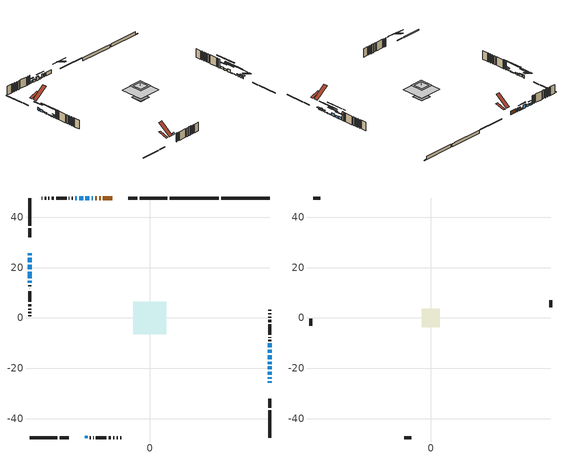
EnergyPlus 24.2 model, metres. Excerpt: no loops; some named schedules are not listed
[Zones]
conditioned space
 floor adiabatic (AdiabaticFloorConstruction): -6.52,-6.52 -6.52,6.52 6.52,6.52 6.52,-6.52 z3.2
 floor foundation (Slab1 construction): -3.06,-3.06 -3.06,3.06 3.06,3.06 3.06,-3.06 z-0.99
 floor foundation (Slab1 construction 1): -3.07,-3.07 -3.07,3.07 3.07,3.07 3.07,-3.07 z-0.99
 wall outside (RimJoist1 construction): 7.03,47.75 -4,47.75 / -47.75,-47.75 -36.72,-47.75 / -47.75,47.75 -47.75,36.72 / 47.75,-47.75 47.75,-36.72 z0.76:1.06
 wall outside (RimJoist3 construction): -4.93,47.75 -8.58,47.75 / -35.79,-47.75 -32.14,-47.75 / -47.75,35.79 -47.75,32.14 / 47.75,-35.79 47.75,-32.14 z0.76:1.06
 wall outside (AdiabaticWallConstruction 1): -14.96,47.75 -18.61,47.75 / -19.54,47.75 -20.08,47.75 / -21.01,47.75 -21.76,47.75 z0.76:2.79
 wall outside (AdiabaticWallConstruction): 47.75,-25.76 47.75,-25.15 / 47.75,-13.86 47.75,-12.56 z0.76:1.78; -22.69,47.75 -23.15,47.75 z0.76:1.52; -47.75,25.76 -47.75,24.92 z0.76:2.29; -47.75,23.99 -47.75,22.16 / 47.75,-24.22 47.75,-23.61 / 47.75,-11.63 47.75,-10.13 z0.76:1.98; 47.75,-22.68 47.75,-21.38 z0.76:1.68; -47.75,21.23 -47.75,19.4 z0.76:1.37; -24.08,47.75 -25.6,47.75 z0.76:2.54; 47.75,-20.46 47.75,-19.23 / -47.75,18.47 -47.75,15.73 / 47.75,-18.31 47.75,-17.39 z0.76:1.17; -47.75,14.8 -47.75,14.04 / -26.53,47.75 -28.06,47.75 z0.76:1.88; 47.75,-16.46 47.75,-14.79 z0.76:2.28; -28.98,47.75 -29.67,47.75 z0.76:2.03
 wall outside (Wall1 construction): -30.6,47.75 -31.07,47.75 / -23.89,-47.75 -23.43,-47.75 / -47.75,13.11 -47.75,12.64 / 47.75,-9.21 47.75,-8.74 z0.76:5.64
 wall outside (Wall2 construction): -32,47.75 -32.17,47.75 / -22.5,-47.75 -22.33,-47.75 / -47.75,11.71 -47.75,11.54 / 47.75,-7.81 47.75,-7.64 z0.76:5.64
 wall outside (Wall3 construction): -33.1,47.75 -37.27,47.75 / -21.4,-47.75 -17.23,-47.75 / -47.75,10.62 -47.75,6.44 / 47.75,-6.71 47.75,-2.54 z0.76:5.64
 wall outside (Wall4 construction): -38.2,47.75 -39.02,47.75 / -16.3,-47.75 -15.48,-47.75 / -47.75,5.51 -47.75,4.69 / 47.75,-1.61 47.75,-0.79 z0.76:5.64
 wall outside (Wall5 construction): -39.95,47.75 -40.35,47.75 / -14.55,-47.75 -14.14,-47.75 / -47.75,3.77 -47.75,3.36 / 47.75,0.14 47.75,0.55 z0.76:5.64
 wall outside (Wall6 construction): -41.28,47.75 -41.75,47.75 / -13.21,-47.75 -12.74,-47.75 / -47.75,2.43 -47.75,1.96 / 47.75,1.48 47.75,1.95 z0.76:5.64
 wall outside (Wall7 construction): -42.68,47.75 -43.07,47.75 / -11.81,-47.75 -11.43,-47.75 / -47.75,1.03 -47.75,0.64 / 47.75,2.88 47.75,3.26 z0.76:5.64
 wall foundation (FoundationWall1 construction): 28.4,47.75,-0.99 28.4,47.75,0.76 45.82,47.75,0.76 45.82,47.75,-0.86 47.75,47.75,-0.86 47.75,47.75,-0.99
 wall foundation (FoundationWall2 construction): 7.96,47.75,-0.99 7.96,47.75,0.76 25.52,47.75,0.76 25.52,47.75,0.57 27.47,47.75,0.57 27.47,47.75,-0.99
 window (WindowConstruction): 47.75,-25.76 47.75,-25.15 z0.76:1.78
 window (WindowConstruction 7): -22.69,47.75 -23.15,47.75 z0.76:1.52
 window (WindowConstruction 8): -47.75,25.76 -47.75,24.92 z0.76:2.28
 window (WindowConstruction 9): -47.75,23.99 -47.75,22.16 z0.76:1.98
 window (WindowConstruction 13): 47.75,-24.22 47.75,-23.61 z0.76:1.98
 window (WindowConstruction 10): 47.75,-22.68 47.75,-21.38 z0.76:1.67
 window (WindowConstruction 11): -47.75,21.23 -47.75,19.4 z0.76:1.37
 window (WindowConstruction 12): -24.08,47.75 -25.6,47.75 z0.76:2.54
 window (WindowConstruction 14): 47.75,-20.46 47.75,-19.24 z0.76:1.17
 window (WindowConstruction 15): -47.75,18.47 -47.75,15.73 z0.76:1.17
 window (WindowConstruction 1): -47.75,14.8 -47.75,14.04 z0.76:1.88
 window (WindowConstruction 16): 47.75,-18.31 47.75,-17.39 z0.76:1.17
 window (WindowConstruction 2): -26.53,47.75 -28.06,47.75 z0.76:1.88
 window (WindowConstruction 3): 47.75,-16.46 47.75,-14.79 z0.76:2.28
 window (WindowConstruction 4): 47.75,-13.86 47.75,-12.56 z0.76:1.78
 window (WindowConstruction 5): 47.75,-11.63 47.75,-10.13 z0.76:1.98
 window (WindowConstruction 6): -28.99,47.75 -29.67,47.75 z0.76:2.03
 door (Door): -14.96,47.75 -18.61,47.75 z0.76:2.79
 door (Door 1): -19.54,47.75 -20.08,47.75 z0.76:2.79
 door (Door 2): -21.01,47.75 -21.76,47.75 z0.76:2.79
 ceiling adiabatic (AdiabaticFloorConstruction): 6.52,-6.52 6.52,6.52 -6.52,6.52 -6.52,-6.52 z3.2
 roof outside (AdiabaticRoofConstruction): -24.82,-47.75,5.64 -24.82,-47,6.2 -25.76,-47,6.2 -25.76,-47.75,5.64
 skylight (SkylightConstruction): -24.82,-47.75,5.64 -24.82,-47,6.2 -25.76,-47,6.2 -25.76,-47.75,5.64
attic - vented
 floor to conditioned space (Floor1 construction Reversed): -2.62,-2.62 -2.62,2.62 2.62,2.62 2.62,-2.62 z5.64
 floor to conditioned space (Floor2 construction Reversed): -3.65,-3.65 -3.65,3.65 3.65,3.65 3.65,-3.65 z5.64
 floor to conditioned space (Floor3 construction Reversed): -1.6,-1.6 -1.6,1.6 1.6,1.6 1.6,-1.6 z5.64
 floor to conditioned space (Floor4 construction Reversed): -0.5,-0.5 -0.5,0.5 0.5,0.5 0.5,-0.5 z5.64
 wall outside (Wall8 construction): -44,47.75 -46.82,47.75 / -10.5,-47.75 -7.67,-47.75 / -47.75,-0.28 -47.75,-3.11 / 47.75,4.19 47.75,7.02 z0.76:5.64
 roof outside (Roof1 construction): -10.86,47.75,5.64 -10.86,42.65,7.34 -9.51,42.65,7.34 -9.51,47.75,5.64; -29.86,-47.75,5.64 -29.86,-42.65,7.34 -31.21,-42.65,7.34 -31.21,-47.75,5.64; -47.75,29.86,5.64 -42.65,29.86,7.34 -42.65,31.21,7.34 -47.75,31.21,5.64; 47.75,-29.86,5.64 42.65,-29.86,7.34 42.65,-31.21,7.34 47.75,-31.21,5.64
 roof outside (Roof2 construction): -14.03,47.75,5.64 -14.03,40.56,11.03 -11.79,40.56,11.03 -11.79,47.75,5.64; -26.69,-47.75,5.64 -26.69,-40.56,11.03 -28.93,-40.56,11.03 -28.93,-47.75,5.64; -47.75,26.69,5.64 -40.56,26.69,11.03 -40.56,28.93,11.03 -47.75,28.93,5.64; 47.75,-26.69,5.64 40.56,-26.69,11.03 40.56,-28.93,11.03 47.75,-28.93,5.64
shading: 47.75,-24.85 47.75,-26.06 48.66,-26.06 48.66,-24.85 z2.07; -25.59,47.75 -20.25,47.75 -20.25,48.05 -25.59,48.05 z3.96; -47.75,22.48 -47.75,28.2 -47.9,28.2 -47.9,22.48 z4.73; -47.75,22.01 -47.75,24.14 -48.05,24.14 -48.05,22.01 z2.13; 47.75,-23.31 47.75,-24.52 48.21,-24.52 48.21,-23.31 z2.28; 47.75,-21.24 47.75,-22.83 48.05,-22.83 48.05,-21.24 z1.82; -47.75,19.25 -47.75,21.38 -48.05,21.38 -48.05,19.25 z1.52; -25.75,47.75 -23.93,47.75 -23.93,48.05 -25.75,48.05 z2.69; 47.75,-14.69 47.75,-25 48.16,-25 48.16,-14.69 z5.71; -47.75,11.19 -47.75,23.02 -48.16,23.02 -48.16,11.19 z5.71; -47.75,13.43 -47.75,15.41 -48.05,15.41 -48.05,13.43 z2.49; 47.75,-12.85 47.75,-22.85 48.16,-22.85 48.16,-12.85 z5.71; -28.21,47.75 -26.38,47.75 -26.38,48.05 -28.21,48.05 z2.03; 47.75,-12.35 47.75,-18.91 48.21,-18.91 48.21,-12.35 z4.73; 47.75,-7.07 47.75,-19.35 48.05,-19.35 48.05,-7.07 z7.26; 47.75,-7.96 47.75,-13.81 48.16,-13.81 48.16,-7.96 z4.16; -30.89,47.75 -27.77,47.75 -27.77,48.05 -30.89,48.05 z3.25
[Building]
Building 1: Terrain=Suburbs
[Site:Location]
Trenton AP_ON: Latitude {deg}=44.12; Longitude {deg}=-77.53; Time Zone {hr}=-5; Elevation {m}=86; Keep Site Location Information=Yes
[Site:GroundTemperature:Shallow]
3.8015, 1.8568, 1.70106, 2.62392, 6.3287, 10.0162, 13.2131, 15.2382, 15.4103, 13.7632, 10.6478, 7.07342
[Site:WaterMainsTemperature]
Calculation Method=Schedule; Temperature Schedule=mains temperature schedule
[Material] Roughness=Rough; Thermal Absorptance=0.9
Name | Thickness {m} | Conductivity {W/m-K} | Density {kg/m3} | Specific Heat {J/kg-K} | Solar Absorptance | Visible Absorptance
asphalt or fiberglass shingles | 0.00635 | 0.162714 | 1121.4 | 1465.45 | 0.4 | 0.4
asphalt or fiberglass shingles 1 | 0.00635 | 0.162714 | 1121.4 | 1465.45 | 0.7 | 0.7
ceiling loosefill ins | 0.169333 | 0.0480833 | 16.02 | 1046.75 | 0.7 | 0.7
ceiling loosefill ins 1 | 0.254 | 0.0480833 | 16.02 | 1046.75 | 0.7 | 0.7
ceiling stud and cavity | 0.1397 | 0.141927 | 65.682 | 1177.47 | 0.7 | 0.7
ceiling stud and cavity 1 | 0.1397 | 0.113501 | 65.682 | 1177.47 | 0.7 | 0.7
ceiling stud and cavity 2 | 0.1397 | 0.142436 | 65.682 | 1177.47 | 0.7 | 0.7
ceiling stud and cavity 3 | 0.1397 | 0.143467 | 65.682 | 1177.47 | 0.7 | 0.7
concrete 4.0 in. | 0.1016 | 1.803125 | 2242.8 | 837.4 | 0.7 | 0.7
concrete 8.0 in. | 0.2032 | 1.803125 | 2242.8 | 837.4 | 0.7 | 0.7
door material | 0.04445 | 0.188738 | 512.64 | 1214.23 | 0.7 | 0.7
exterior vertical ins | 0.0160131 | 0.029427 | 32.04 | 1214.23 | 0.7 | 0.7
floor covering | 0.0127 | 0.0433444 | 54.468 | 1339.84 | 0.6 | 0.6
floor rigid ins; roof rigid ins; wall rigid ins | 0.512978 | 0.029427 | 32.04 | 1214.23 | 0.7 | 0.7
floor stud and cavity | 0.1397 | 1.75129 | 37.0049 | 1207.88 | 0.7 | 0.7
furniture material conditioned space 1 | 0.1524 | 0.115458 | 640.8 | 1214.23 | 0.6 | 0.6
gypsum board | 0.0127 | 0.160291 | 801 | 837.4 | 0.6 | 0.6
gypsum board 1 | 0.0127 | 0.160291 | 801 | 837.4 | 0.7 | 0.7
osb sheathing 0.5 in. | 0.0127 | 0.115458 | 512.64 | 1214.23 | 0.7 | 0.7
osb sheathing 0.75 in. | 0.01905 | 0.115458 | 512.64 | 1214.23 | 0.7 | 0.7
osb sheathing 2.0 in. | 0.0508 | 0.115458 | 512.64 | 1214.23 | 0.7 | 0.7
rim joist stud and cavity | 0.0508 | 0.177588 | 50.32683 | 1063.81 | 0.6 | 0.6
rim joist stud and cavity 1 | 0.0508 | 0.0293018 | 125.044 | 1163.47 | 0.6 | 0.6
roof stud and cavity | 0.18415 | 1.78689 | 37.0049 | 1207.88 | 0.6 | 0.6
wall stud and cavity | 0.1397 | 0.09204 | 139.0536 | 1170.24 | 0.7 | 0.7
wall stud and cavity 1 | 0.1397 | 0.0949025 | 139.0536 | 1170.24 | 0.7 | 0.7
wall stud and cavity 2 | 0.1397 | 0.111745 | 139.0536 | 1170.24 | 0.7 | 0.7
wall stud and cavity 3 | 0.1397 | 0.118593 | 139.0536 | 1170.24 | 0.7 | 0.7
wall stud and cavity 4 | 0.1397 | 0.10094 | 139.0536 | 1170.24 | 0.7 | 0.7
wall stud and cavity 5 | 0.1397 | 0.10224 | 139.0536 | 1170.24 | 0.7 | 0.7
wall stud and cavity 6 | 0.1397 | 0.104256 | 139.0536 | 1170.24 | 0.7 | 0.7
wall stud and cavity 7 | 0.0889 | 6.9971 | 50.32683 | 1063.81 | 0.6 | 0.6
wall stud and cavity 8 | 0.0889 | 0.380278 | 52.3479 | 1209.89 | 0.7 | 0.7
wall stud and cavity 9 | 0.0889 | 0.391764 | 83.0341 | 1211.67 | 0.7 | 0.7
wood siding | 0.0254 | 0.102417 | 544.68 | 1172.36 | 0.4 | 0.4
wood siding 1 | 0.00254 | 0.102417 | 544.68 | 1172.36 | 0.4 | 0.4
wood siding 2; wood siding 3; wood siding 4 | 0.0254 | 0.102417 | 544.68 | 1172.36 | 0.7 | 0.7
[WindowMaterial:SimpleGlazingSystem]
Name | U-Factor {W/m2-K} | Solar Heat Gain Coefficient
SkylightMaterial | 2.75465 | 0.6326
WindowMaterial | 3.30687 | 0.61
WindowMaterial 1 | 3.30573 | 0.64
WindowMaterial 10 | 5.45542 | 0.7
WindowMaterial 11 | 5.16528 | 0.65
WindowMaterial 12 | 5.0943 | 0.64
WindowMaterial 2 | 3.30346 | 0.65
WindowMaterial 3 | 3.30232 | 0.66
WindowMaterial 4 | 3.30005 | 0.67
WindowMaterial 5 | 3.30573 | 0.63
WindowMaterial 6 | 3.30573 | 0.57
WindowMaterial 7 | 3.298918 | 0.68
WindowMaterial 8 | 3.30914 | 0.63
WindowMaterial 9 | 3.29835 | 0.69
[Construction]
AdiabaticFloorConstruction: floor stud and cavity, floor rigid ins, osb sheathing 0.75 in., floor covering
AdiabaticRoofConstruction: asphalt or fiberglass shingles 1, roof rigid ins, osb sheathing 0.75 in., roof stud and cavity
AdiabaticWallConstruction: wood siding 3, wall rigid ins, wall stud and cavity 8, gypsum board
AdiabaticWallConstruction 1: wood siding 4, wall rigid ins, wall stud and cavity 8, gypsum board
Door; Door 1; Door 2: door material
Floor1 construction Reversed: gypsum board, ceiling stud and cavity, ceiling loosefill ins
Floor2 construction Reversed: gypsum board, ceiling stud and cavity 1, ceiling loosefill ins 1
Floor3 construction Reversed: gypsum board, ceiling stud and cavity 2, ceiling loosefill ins
Floor4 construction Reversed: gypsum board, ceiling stud and cavity 3, ceiling loosefill ins 1
FoundationWall1 construction: concrete 8.0 in.
FoundationWall2 construction: concrete 8.0 in., gypsum board 1
furniture construction conditioned space 1: furniture material conditioned space 1
PartitionWallConstruction: gypsum board, wall stud and cavity 9, gypsum board
RimJoist1 construction: wood siding 2, rim joist stud and cavity
RimJoist3 construction: wood siding 2, osb sheathing 2.0 in., rim joist stud and cavity 1
Roof1 construction; Roof2 construction: asphalt or fiberglass shingles
SkylightConstruction: SkylightMaterial
Slab1 construction; Slab1 construction 1: concrete 4.0 in.
Wall1 construction: wood siding, osb sheathing 0.5 in., wall stud and cavity, gypsum board
Wall2 construction: wood siding, osb sheathing 0.5 in., wall stud and cavity 1, gypsum board
Wall3 construction: wood siding, osb sheathing 0.5 in., wall stud and cavity 2, gypsum board
Wall4 construction: wood siding, osb sheathing 0.5 in., wall stud and cavity 3, gypsum board
Wall5 construction: wood siding, osb sheathing 0.5 in., wall stud and cavity 4, gypsum board
Wall6 construction: wood siding, osb sheathing 0.5 in., wall stud and cavity 5, gypsum board
Wall7 construction: wood siding, osb sheathing 0.5 in., wall stud and cavity 6, gypsum board
Wall8 construction: wood siding 1, wall stud and cavity 7
WindowConstruction: WindowMaterial
WindowConstruction 1; WindowConstruction 2: WindowMaterial 1
WindowConstruction 10; WindowConstruction 3; WindowConstruction 8: WindowMaterial 2
WindowConstruction 11: WindowMaterial 8
WindowConstruction 12: WindowMaterial 9
WindowConstruction 13: WindowMaterial 10
WindowConstruction 14: WindowMaterial 11
WindowConstruction 15; WindowConstruction 16: WindowMaterial 12
WindowConstruction 4: WindowMaterial 3
WindowConstruction 5: WindowMaterial 4
WindowConstruction 6: WindowMaterial 5
WindowConstruction 7: WindowMaterial 6
WindowConstruction 9: WindowMaterial 7
[Zone] Multiplier=1; Part of Total Floor Area=Yes
Name | Volume {m3}
attic - vented | 70.9063
conditioned space | 527.1
[Space]
Name | Zone | Volume {m3}
attic - vented 1 | attic - vented | 70.9063
conditioned space 1 | conditioned space | 527.1
[ZoneInfiltration:EffectiveLeakageArea]
infil attic - vented 1: Zone or Space=attic - vented 1; Schedule=Always On Discrete; Effective Air Leakage Area {cm2}=4009.25; Stack Coefficient=0.000714175; Wind Coefficient=1.8056e-05
[ZoneMixing]
whole house fan mix: Zone or Space=attic - vented; Schedule=Always On Continuous; Design Flow Rate Calculation Method=Flow/Zone; Design Flow Rate {m3/s}=0; Source Zone or Space=conditioned space
[SurfaceProperty:ExposedFoundationPerimeter] Exposed Perimeter Calculation Method=TotalExposedPerimeter
Name | Total Exposed Perimeter {m}
Slab1 | 19.355
Slab1 1 | 19.507
[InternalMass] Zone or ZoneList=conditioned space; Space or SpaceList=conditioned space 1
Name | Construction | Surface Area {m2}
furniture mass conditioned space 1 | furniture construction conditioned space 1 | 98.1197
partition wall mass | PartitionWallConstruction | 245.299
[Lights]
interior lighting: Zone or ZoneList or Space or SpaceList=conditioned space 1; Schedule=interior lighting schedule; Design Level Calculation Method=LightingLevel; Lighting Level {W}=343.2; Return Air Fraction=0; Fraction Radiant=0.6; Fraction Visible=0.2; Fraction Replaceable=1
[People]
occupants: Zone or ZoneList or Space or SpaceList=conditioned space 1; Number of People Schedule=occupants schedule; Number of People Calculation Method=People; Number of People=3; Fraction Radiant=0.314171; Sensible Heat Fraction=0.56303; Activity Level Schedule=occupants activity schedule; Carbon Dioxide Generation Rate {m3/s-W}=0; Enable ASHRAE 55 Comfort Warnings=No; Mean Radiant Temperature Calculation Type=EnclosureAveraged
[ElectricEquipment] Zone or ZoneList or Space or SpaceList=conditioned space 1; Design Level Calculation Method=EquipmentLevel
Name | Schedule | Design Level {W} | Fraction Latent | Fraction Radiant | Fraction Lost
clothes dryer | clothes dryer schedule | 140.772 | 0.015 | 0.081 | 0.85
clothes washer | clothes washer schedule | 32.1985 | 0.03 | 0.162 | 0.7
cooking range | cooking range schedule | 215.147 | 0.08 | 0.432 | 0.2
dishwasher | dishwasher schedule | 66.8632 | 0.3 | 0.18 | 0.4
fridge | fridge schedule | 72.9452 | 0 | 0.6 | 0
mech vent house fan | mech vent house fan schedule | 0 | 0 | 0 | 1
mech vent house fan cfis | mech vent house fan cfis schedule | 0 | 0 | 0 | 0
misc plug loads | misc plug loads schedule | 494.7 | 0.045 | 0.513 | 0.1
whole house fan | Always On Discrete | 0 | 0 | 0 | 1
[OtherEquipment] Zone or ZoneList or Space or SpaceList=conditioned space 1; Design Level Calculation Method=EquipmentLevel
Name | Fuel Type | Schedule | Design Level {W} | Fraction Latent | Fraction Radiant | Fraction Lost
clothes dryer 1 | Electricity | clothes dryer schedule | 0 | 0.015 | 0.081 | 0.85
cooking range 1 | Electricity | cooking range schedule | 0 | 0.08 | 0.432 | 0.2
general water use latent | None | general water use schedule | 62.594 | 1 | 0 | 0
general water use sensible | None | general water use schedule | -61.6891 | 0 | 0.6 | 0
mech vent house fan latent load | None | Always On Discrete | 0 | 1 | 0 | 0
mech vent house fan sensible load | None | Always On Discrete | 0 | 0 | 0 | 0
water heater energy adjustment1 | Electricity | Always On Discrete | 0.01 | 0 | 0 | 1
[ZoneInfiltration:DesignFlowRate] Zone or ZoneList or Space or SpaceList=conditioned space 1; Schedule=Always On Discrete; Design Flow Rate Calculation Method=Flow/Zone; Design Flow Rate {m3/s}=0
infil flow; natural vent flow; whole house fan flow
[Foundation:Kiva] Initial Indoor Air Temperature {C}=18; Wall Height Above Grade {m}=0.760019; Wall Depth Below Slab {m}=0.2032
Name | Custom Block Material Name 1 | Custom Block Depth 1 {m} | Custom Block X Position 1 {m} | Custom Block Z Position 1 {m}
Foundation Kiva 1
Foundation Kiva 2 | exterior vertical ins | 1.75001 | 0.2159 | 0
[Foundation:Kiva:Settings]
Soil Conductivity {W/m-K}=0.849921; Soil Density {kg/m3}=1842.3; Soil Specific Heat {J/kg-K}=418.7; Ground Solar Absorptivity=0.9; Ground Thermal Absorptivity=0.9; Ground Surface Roughness {m}=0.03; Far-Field Width {m}=40; Deep-Ground Boundary Condition=ZeroFlux; Deep-Ground Depth {m}=40; Minimum Cell Dimension {m}=0.2; Maximum Cell Growth Coefficient=3; Simulation Timestep=Timestep
[Exterior:Lights]
exterior lighting: Schedule=exterior lighting schedule; Design Level {W}=75.6
[Schedule:Constant]
Name | Hourly Value
Always On Continuous; mech vent house fan schedule; mech vent house fan cfis schedule; Always On Discrete | 1
occupants activity schedule | 117.228
fridge schedule | 0
[Schedule:Week:Daily]
interior lighting schedule Week Rule - Jan1-Jan27: interior lighting schedule day, interior lighting schedule day, interior lighting schedule day, interior lighting schedule day, interior lighting schedule day, interior lighting schedule day, interior lighting schedule day, interior lighting schedule default day, interior lighting schedule default day, interior lighting schedule default day, interior lighting schedule default day, interior lighting schedule default day
interior lighting schedule Week Rule - Jan28-Feb3: interior lighting schedule day, interior lighting schedule day, interior lighting schedule day, interior lighting schedule day, interior lighting schedule day 1, interior lighting schedule day 1, interior lighting schedule day 1, interior lighting schedule default day, interior lighting schedule default day, interior lighting schedule default day, interior lighting schedule default day, interior lighting schedule default day
interior lighting schedule Week Rule - Feb4-Feb24: interior lighting schedule day 1, interior lighting schedule day 1, interior lighting schedule day 1, interior lighting schedule day 1, interior lighting schedule day 1, interior lighting schedule day 1, interior lighting schedule day 1, interior lighting schedule default day, interior lighting schedule default day, interior lighting schedule default day, interior lighting schedule default day, interior lighting schedule default day
interior lighting schedule Week Rule - Feb25-Mar3: interior lighting schedule day 1, interior lighting schedule day 1, interior lighting schedule day 1, interior lighting schedule day 1, interior lighting schedule day 2, interior lighting schedule day 2, interior lighting schedule day 2, interior lighting schedule default day, interior lighting schedule default day, interior lighting schedule default day, interior lighting schedule default day, interior lighting schedule default day
interior lighting schedule Week Rule - Mar4-Mar31: interior lighting schedule day 2, interior lighting schedule day 2, interior lighting schedule day 2, interior lighting schedule day 2, interior lighting schedule day 2, interior lighting schedule day 2, interior lighting schedule day 2, interior lighting schedule default day, interior lighting schedule default day, interior lighting schedule default day, interior lighting schedule default day, interior lighting schedule default day
interior lighting schedule Week Rule - Apr1-Apr28: interior lighting schedule day 3, interior lighting schedule day 3, interior lighting schedule day 3, interior lighting schedule day 3, interior lighting schedule day 3, interior lighting schedule day 3, interior lighting schedule day 3, interior lighting schedule default day, interior lighting schedule default day, interior lighting schedule default day, interior lighting schedule default day, interior lighting schedule default day
interior lighting schedule Week Rule - Apr29-May5: interior lighting schedule day 3, interior lighting schedule day 3, interior lighting schedule day 4, interior lighting schedule day 4, interior lighting schedule day 4, interior lighting schedule day 4, interior lighting schedule day 4, interior lighting schedule default day, interior lighting schedule default day, interior lighting schedule default day, interior lighting schedule default day, interior lighting schedule default day
interior lighting schedule Week Rule - May6-May26: interior lighting schedule day 4, interior lighting schedule day 4, interior lighting schedule day 4, interior lighting schedule day 4, interior lighting schedule day 4, interior lighting schedule day 4, interior lighting schedule day 4, interior lighting schedule default day, interior lighting schedule default day, interior lighting schedule default day, interior lighting schedule default day, interior lighting schedule default day
interior lighting schedule Week Rule - May27-Jun2: interior lighting schedule day 4, interior lighting schedule day 4, interior lighting schedule day 4, interior lighting schedule day 4, interior lighting schedule day 4, interior lighting schedule day 5, interior lighting schedule day 5, interior lighting schedule default day, interior lighting schedule default day, interior lighting schedule default day, interior lighting schedule default day, interior lighting schedule default day
interior lighting schedule Week Rule - Jun3-Jun30: interior lighting schedule day 5, interior lighting schedule day 5, interior lighting schedule day 5, interior lighting schedule day 5, interior lighting schedule day 5, interior lighting schedule day 5, interior lighting schedule day 5, interior lighting schedule default day, interior lighting schedule default day, interior lighting schedule default day, interior lighting schedule default day, interior lighting schedule default day
interior lighting schedule Week Rule - Jul1-Jul28: interior lighting schedule day 6, interior lighting schedule day 6, interior lighting schedule day 6, interior lighting schedule day 6, interior lighting schedule day 6, interior lighting schedule day 6, interior lighting schedule day 6, interior lighting schedule default day, interior lighting schedule default day, interior lighting schedule default day, interior lighting schedule default day, interior lighting schedule default day
interior lighting schedule Week Rule - Jul29-Aug4: interior lighting schedule day 6, interior lighting schedule day 6, interior lighting schedule day 6, interior lighting schedule day 7, interior lighting schedule day 7, interior lighting schedule day 7, interior lighting schedule day 7, interior lighting schedule default day, interior lighting schedule default day, interior lighting schedule default day, interior lighting schedule default day, interior lighting schedule default day
interior lighting schedule Week Rule - Aug5-Aug25: interior lighting schedule day 7, interior lighting schedule day 7, interior lighting schedule day 7, interior lighting schedule day 7, interior lighting schedule day 7, interior lighting schedule day 7, interior lighting schedule day 7, interior lighting schedule default day, interior lighting schedule default day, interior lighting schedule default day, interior lighting schedule default day, interior lighting schedule default day
interior lighting schedule Week Rule - Aug26-Sep1: interior lighting schedule day 7, interior lighting schedule day 7, interior lighting schedule day 7, interior lighting schedule day 7, interior lighting schedule day 7, interior lighting schedule day 7, interior lighting schedule day 8, interior lighting schedule default day, interior lighting schedule default day, interior lighting schedule default day, interior lighting schedule default day, interior lighting schedule default day
interior lighting schedule Week Rule - Sep2-Sep29: interior lighting schedule day 8, interior lighting schedule day 8, interior lighting schedule day 8, interior lighting schedule day 8, interior lighting schedule day 8, interior lighting schedule day 8, interior lighting schedule day 8, interior lighting schedule default day, interior lighting schedule default day, interior lighting schedule default day, interior lighting schedule default day, interior lighting schedule default day
interior lighting schedule Week Rule - Sep30-Oct6: interior lighting schedule day 8, interior lighting schedule day 9, interior lighting schedule day 9, interior lighting schedule day 9, interior lighting schedule day 9, interior lighting schedule day 9, interior lighting schedule day 9, interior lighting schedule default day, interior lighting schedule default day, interior lighting schedule default day, interior lighting schedule default day, interior lighting schedule default day
interior lighting schedule Week Rule - Oct7-Oct27: interior lighting schedule day 9, interior lighting schedule day 9, interior lighting schedule day 9, interior lighting schedule day 9, interior lighting schedule day 9, interior lighting schedule day 9, interior lighting schedule day 9, interior lighting schedule default day, interior lighting schedule default day, interior lighting schedule default day, interior lighting schedule default day, interior lighting schedule default day
interior lighting schedule Week Rule - Oct28-Nov3: interior lighting schedule day 9, interior lighting schedule day 9, interior lighting schedule day 9, interior lighting schedule day 9, interior lighting schedule day 10, interior lighting schedule day 10, interior lighting schedule day 10, interior lighting schedule default day, interior lighting schedule default day, interior lighting schedule default day, interior lighting schedule default day, interior lighting schedule default day
interior lighting schedule Week Rule - Nov4-Nov24: interior lighting schedule day 10, interior lighting schedule day 10, interior lighting schedule day 10, interior lighting schedule day 10, interior lighting schedule day 10, interior lighting schedule day 10, interior lighting schedule day 10, interior lighting schedule default day, interior lighting schedule default day, interior lighting schedule default day, interior lighting schedule default day, interior lighting schedule default day
interior lighting schedule Week Rule - Nov25-Dec1: interior lighting schedule day 10, interior lighting schedule day 10, interior lighting schedule day 10, interior lighting schedule day 10, interior lighting schedule day 10, interior lighting schedule day 10, interior lighting schedule day 11, interior lighting schedule default day, interior lighting schedule default day, interior lighting schedule default day, interior lighting schedule default day, interior lighting schedule default day
interior lighting schedule Week Rule - Dec2-Dec31: interior lighting schedule day 11, interior lighting schedule day 11, interior lighting schedule day 11, interior lighting schedule day 11, interior lighting schedule day 11, interior lighting schedule day 11, interior lighting schedule day 11, interior lighting schedule default day, interior lighting schedule default day, interior lighting schedule default day, interior lighting schedule default day, interior lighting schedule default day
occupants schedule Week Rule - Jan1-Dec31: occupants schedule day, occupants schedule day, occupants schedule day, occupants schedule day, occupants schedule day, occupants schedule day, occupants schedule day, occupants schedule default day, occupants schedule default day, occupants schedule default day, occupants schedule default day, occupants schedule default day
clothes dryer schedule Week Rule - Jan1-Dec31: clothes dryer schedule day, clothes dryer schedule day, clothes dryer schedule day, clothes dryer schedule day, clothes dryer schedule day, clothes dryer schedule day, clothes dryer schedule day, clothes dryer schedule default day, clothes dryer schedule default day, clothes dryer schedule default day, clothes dryer schedule default day, clothes dryer schedule default day
clothes washer schedule Week Rule - Jan1-Dec31: clothes washer schedule day, clothes washer schedule day, clothes washer schedule day, clothes washer schedule day, clothes washer schedule day, clothes washer schedule day, clothes washer schedule day, clothes washer schedule default day, clothes washer schedule default day, clothes washer schedule default day, clothes washer schedule default day, clothes washer schedule default day
cooking range schedule Week Rule - Jan1-Dec31: cooking range schedule day, cooking range schedule day, cooking range schedule day, cooking range schedule day, cooking range schedule day, cooking range schedule day, cooking range schedule day, cooking range schedule default day, cooking range schedule default day, cooking range schedule default day, cooking range schedule default day, cooking range schedule default day
dishwasher schedule Week Rule - Jan1-Dec31: dishwasher schedule day, dishwasher schedule day, dishwasher schedule day, dishwasher schedule day, dishwasher schedule day, dishwasher schedule day, dishwasher schedule day, dishwasher schedule default day, dishwasher schedule default day, dishwasher schedule default day, dishwasher schedule default day, dishwasher schedule default day
misc plug loads schedule Week Rule - Jan1-Dec31: misc plug loads schedule day, misc plug loads schedule day, misc plug loads schedule day, misc plug loads schedule day, misc plug loads schedule day, misc plug loads schedule day, misc plug loads schedule day, misc plug loads schedule default day, misc plug loads schedule default day, misc plug loads schedule default day, misc plug loads schedule default day, misc plug loads schedule default day
general water use schedule Week Rule - Jan1-Dec31: general water use schedule day, general water use schedule day, general water use schedule day, general water use schedule day, general water use schedule day, general water use schedule day, general water use schedule day, general water use schedule default day, general water use schedule default day, general water use schedule default day, general water use schedule default day, general water use schedule default day
exterior lighting schedule Week Rule - Jan1-Jan27: exterior lighting schedule day, exterior lighting schedule day, exterior lighting schedule day, exterior lighting schedule day, exterior lighting schedule day, exterior lighting schedule day, exterior lighting schedule day, exterior lighting schedule default day, exterior lighting schedule default day, exterior lighting schedule default day, exterior lighting schedule default day, exterior lighting schedule default day
exterior lighting schedule Week Rule - Jan28-Feb3: exterior lighting schedule day, exterior lighting schedule day, exterior lighting schedule day, exterior lighting schedule day, exterior lighting schedule day 1, exterior lighting schedule day 1, exterior lighting schedule day 1, exterior lighting schedule default day, exterior lighting schedule default day, exterior lighting schedule default day, exterior lighting schedule default day, exterior lighting schedule default day
exterior lighting schedule Week Rule - Feb4-Feb24: exterior lighting schedule day 1, exterior lighting schedule day 1, exterior lighting schedule day 1, exterior lighting schedule day 1, exterior lighting schedule day 1, exterior lighting schedule day 1, exterior lighting schedule day 1, exterior lighting schedule default day, exterior lighting schedule default day, exterior lighting schedule default day, exterior lighting schedule default day, exterior lighting schedule default day
exterior lighting schedule Week Rule - Feb25-Mar3: exterior lighting schedule day 1, exterior lighting schedule day 1, exterior lighting schedule day 1, exterior lighting schedule day 1, exterior lighting schedule day 2, exterior lighting schedule day 2, exterior lighting schedule day 2, exterior lighting schedule default day, exterior lighting schedule default day, exterior lighting schedule default day, exterior lighting schedule default day, exterior lighting schedule default day
exterior lighting schedule Week Rule - Mar4-Mar31: exterior lighting schedule day 2, exterior lighting schedule day 2, exterior lighting schedule day 2, exterior lighting schedule day 2, exterior lighting schedule day 2, exterior lighting schedule day 2, exterior lighting schedule day 2, exterior lighting schedule default day, exterior lighting schedule default day, exterior lighting schedule default day, exterior lighting schedule default day, exterior lighting schedule default day
[Schedule:Year]
interior lighting schedule: interior lighting schedule Week Rule - Jan1-Jan27, 1, 1, 1, 27, interior lighting schedule Week Rule - Jan28-Feb3, 1, 28, 2, 3, interior lighting schedule Week Rule - Feb4-Feb24, 2, 4, 2, 24, interior lighting schedule Week Rule - Feb25-Mar3, 2, 25, 3, 3, interior lighting schedule Week Rule - Mar4-Mar31, 3, 4, 3, 31, interior lighting schedule Week Rule - Apr1-Apr28, 4, 1, 4, 28, interior lighting schedule Week Rule - Apr29-May5, 4, 29, 5, 5, interior lighting schedule Week Rule - May6-May26, 5, 6, 5, 26, interior lighting schedule Week Rule - May27-Jun2, 5, 27, 6, 2, interior lighting schedule Week Rule - Jun3-Jun30, 6, 3, 6, 30, interior lighting schedule Week Rule - Jul1-Jul28, 7, 1, 7, 28, interior lighting schedule Week Rule - Jul29-Aug4, 7, 29, 8, 4, interior lighting schedule Week Rule - Aug5-Aug25, 8, 5, 8, 25, interior lighting schedule Week Rule - Aug26-Sep1, 8, 26, 9, 1, interior lighting schedule Week Rule - Sep2-Sep29, 9, 2, 9, 29, interior lighting schedule Week Rule - Sep30-Oct6, 9, 30, 10, 6, interior lighting schedule Week Rule - Oct7-Oct27, 10, 7, 10, 27, interior lighting schedule Week Rule - Oct28-Nov3, 10, 28, 11, 3, interior lighting schedule Week Rule - Nov4-Nov24, 11, 4, 11, 24, interior lighting schedule Week Rule - Nov25-Dec1, 11, 25, 12, 1, interior lighting schedule Week Rule - Dec2-Dec31, 12, 2, 12, 31
occupants schedule: occupants schedule Week Rule - Jan1-Dec31, 1, 1, 12, 31
clothes dryer schedule: clothes dryer schedule Week Rule - Jan1-Dec31, 1, 1, 12, 31
clothes washer schedule: clothes washer schedule Week Rule - Jan1-Dec31, 1, 1, 12, 31
cooking range schedule: cooking range schedule Week Rule - Jan1-Dec31, 1, 1, 12, 31
dishwasher schedule: dishwasher schedule Week Rule - Jan1-Dec31, 1, 1, 12, 31
misc plug loads schedule: misc plug loads schedule Week Rule - Jan1-Dec31, 1, 1, 12, 31
general water use schedule: general water use schedule Week Rule - Jan1-Dec31, 1, 1, 12, 31
exterior lighting schedule: exterior lighting schedule Week Rule - Jan1-Jan27, 1, 1, 1, 27, exterior lighting schedule Week Rule - Jan28-Feb3, 1, 28, 2, 3, exterior lighting schedule Week Rule - Feb4-Feb24, 2, 4, 2, 24, exterior lighting schedule Week Rule - Feb25-Mar3, 2, 25, 3, 3, exterior lighting schedule Week Rule - Mar4-Mar31, 3, 4, 3, 31, exterior lighting schedule Week Rule - Apr1-Apr28, 4, 1, 4, 28, exterior lighting schedule Week Rule - Apr29-May5, 4, 29, 5, 5, exterior lighting schedule Week Rule - May6-May26, 5, 6, 5, 26, exterior lighting schedule Week Rule - May27-Jun2, 5, 27, 6, 2, exterior lighting schedule Week Rule - Jun3-Jun30, 6, 3, 6, 30, exterior lighting schedule Week Rule - Jul1-Jul28, 7, 1, 7, 28, exterior lighting schedule Week Rule - Jul29-Aug4, 7, 29, 8, 4, exterior lighting schedule Week Rule - Aug5-Aug25, 8, 5, 8, 25, exterior lighting schedule Week Rule - Aug26-Sep1, 8, 26, 9, 1, exterior lighting schedule Week Rule - Sep2-Sep29, 9, 2, 9, 29, exterior lighting schedule Week Rule - Sep30-Oct6, 9, 30, 10, 6, exterior lighting schedule Week Rule - Oct7-Oct27, 10, 7, 10, 27, exterior lighting schedule Week Rule - Oct28-Nov3, 10, 28, 11, 3, exterior lighting schedule Week Rule - Nov4-Nov24, 11, 4, 11, 24, exterior lighting schedule Week Rule - Nov25-Dec1, 11, 25, 12, 1, exterior lighting schedule Week Rule - Dec2-Dec31, 12, 2, 12, 31
[Schedule:Compact]
mains temperature schedule: Through: 01/01, For: AllDays, Until: 24:00, 7.86667, Through: 01/02, For: AllDays, Until: 24:00, 7.8, Through: 01/03, For: AllDays, Until: 24:00, 7.735, Through: 01/04, For: AllDays, Until: 24:00, 7.67111, Through: 01/05, For: AllDays, Until: 24:00, 7.60778, Through: 01/06, For: AllDays, Until: 24:00, 7.54611, Through: 01/07, For: AllDays, Until: 24:00, 7.48611, Through: 01/08, For: AllDays, Until: 24:00, 7.42667, Through: 01/09, For: AllDays, Until: 24:00, 7.36889, Through: 01/10, For: AllDays, Until: 24:00, 7.31222, Through: 01/11, For: AllDays, Until: 24:00, 7.25722, Through: 01/12, For: AllDays, Until: 24:00, 7.20333, Through: 01/13, For: AllDays, Until: 24:00, 7.15056, Through: 01/14, For: AllDays, Until: 24:00, 7.09944, Through: 01/15, For: AllDays, Until: 24:00, 7.04944, Through: 01/16, For: AllDays, Until: 24:00, 7.00111, Through: 01/17, For: AllDays, Until: 24:00, 6.95389, Through: 01/18, For: AllDays, Until: 24:00, 6.90778, Through: 01/19, For: AllDays, Until: 24:00, 6.86389, Through: 01/20, For: AllDays, Until: 24:00, 6.82111, Through: 01/21, For: AllDays, Until: 24:00, 6.77944, Through: 01/22, For: AllDays, Until: 24:00, 6.73944, Through: 01/23, For: AllDays, Until: 24:00, 6.70111, Through: 01/24, For: AllDays, Until: 24:00, 6.66444, Through: 01/25, For: AllDays, Until: 24:00, 6.62889, Through: 01/26, For: AllDays, Until: 24:00, 6.595, Through: 01/27, For: AllDays, Until: 24:00, 6.56222, Through: 01/28, For: AllDays, Until: 24:00, 6.53167, Through: 01/29, For: AllDays, Until: 24:00, 6.50222, Through: 01/30, For: AllDays, Until: 24:00, 6.47444, Through: 01/31, For: AllDays, Until: 24:00, 6.44833, Through: 02/01, For: AllDays, Until: 24:00, 6.42333, Through: 02/02, For: AllDays, Until: 24:00, 6.40056, Through: 02/03, For: AllDays, Until: 24:00, 6.37889, Through: 02/04, For: AllDays, Until: 24:00, 6.35889, Through: 02/05, For: AllDays, Until: 24:00, 6.34056, Through: 02/06, For: AllDays, Until: 24:00, 6.32389, Through: 02/07, For: AllDays, Until: 24:00, 6.30833, Through: 02/08, For: AllDays, Until: 24:00, 6.295, Through: 02/09, For: AllDays, Until: 24:00, 6.28278, Through: 02/10, For: AllDays, Until: 24:00, 6.27278, Through: 02/11, For: AllDays, Until: 24:00, 6.26389, Through: 02/12, For: AllDays, Until: 24:00, 6.25667, Through: 02/13, For: AllDays, Until: 24:00, 6.25111, Through: 02/14, For: AllDays, Until: 24:00, 6.24722, Through: 02/15, For: AllDays, Until: 24:00, 6.245, Through: 02/16, For: AllDays, Until: 24:00, 6.24444, Through: 02/17, For: AllDays, Until: 24:00, 6.24556, Through: 02/18, For: AllDays, Until: 24:00, 6.24778, Through: 02/19, For: AllDays, Until: 24:00, 6.25222, Through: 02/20, For: AllDays, Until: 24:00, 6.25778, Through: 02/21, For: AllDays, Until: 24:00, 6.26556, Through: 02/22, For: AllDays, Until: 24:00, 6.27444, Through: 02/23, For: AllDays, Until: 24:00, 6.285, Through: 02/24, For: AllDays, Until: 24:00, 6.29778, Through: 02/25, For: AllDays, Until: 24:00, 6.31167, Through: 02/26, For: AllDays, Until: 24:00, 6.32722, Through: 02/27, For: AllDays, Until: 24:00, 6.34389, Through: 02/28, For: AllDays, Until: 24:00, 6.36278, Through: 03/01, For: AllDays, Until: 24:00, 6.38333, Through: 03/02, For: AllDays, Until: 24:00, 6.405, Through: 03/03, For: AllDays, Until: 24:00, 6.42833, Through: 03/04, For: AllDays, Until: 24:00, 6.45333, Through: 03/05, For: AllDays, Until: 24:00, 6.48, Through: 03/06, For: AllDays, Until: 24:00, 6.50833, Through: 03/07, For: AllDays, Until: 24:00, 6.53778, Through: 03/08, For: AllDays, Until: 24:00, 6.56889, Through: 03/09, For: AllDays, Until: 24:00, 6.60167, Through: 03/10, For: AllDays, Until: 24:00, 6.63611, Through: 03/11, For: AllDays, Until: 24:00, 6.67167, Through: 03/12, For: AllDays, Until: 24:00, 6.70889, Through: 03/13, For: AllDays, Until: 24:00, 6.74778, Through: 03/14, For: AllDays, Until: 24:00, 6.78778, Through: 03/15, For: AllDays, Until: 24:00, 6.82944, Through: 03/16, For: AllDays, Until: 24:00, 6.87278, Through: 03/17, For: AllDays, Until: 24:00, 6.91722, Through: 03/18, For: AllDays, Until: 24:00, 6.96333, Through: 03/19, For: AllDays, Until: 24:00, 7.01056, Through: 03/20, For: AllDays, Until: 24:00, 7.05944, Through: 03/21, For: AllDays, Until: 24:00, 7.11, Through: 03/22, For: AllDays, Until: 24:00, 7.16111, Through: 03/23, For: AllDays, Until: 24:00, 7.21444, Through: 03/24, For: AllDays, Until: 24:00, 7.26833, Through: 03/25, For: AllDays, Until: 24:00, 7.32389, Through: 03/26, For: AllDays, Until: 24:00, 7.38111, Through: 03/27, For: AllDays, Until: 24:00, 7.43889, Through: 03/28, For: AllDays, Until: 24:00, 7.49833, Through: 03/29, For: AllDays, Until: 24:00, 7.55889, Through: 03/30, For: AllDays, Until: 24:00, 7.62111, Through: 03/31, For: AllDays, Until: 24:00, 7.68389, Through: 04/01, For: AllDays, Until: 24:00, 7.74833, Through: 04/02, For: AllDays, Until: 24:00, 7.81389, Through: 04/03, For: AllDays, Until: 24:00, 7.88056, Through: 04/04, For: AllDays, Until: 24:00, 7.94833, Through: 04/05, For: AllDays, Until: 24:00, 8.01722, Through: 04/06, For: AllDays, Until: 24:00, 8.08722, Through: 04/07, For: AllDays, Until: 24:00, 8.15833, Through: 04/08, For: AllDays, Until: 24:00, 8.23056, Through: 04/09, For: AllDays, Until: 24:00, 8.30333, Through: 04/10, For: AllDays, Until: 24:00, 8.37778, Through: 04/11, For: AllDays, Until: 24:00, 8.45278, Through: 04/12, For: AllDays, Until: 24:00, 8.52889, Through: 04/13, For: AllDays, Until: 24:00, 8.60611, Through: 04/14, For: AllDays, Until: 24:00, 8.68389, Through: 04/15, For: AllDays, Until: 24:00, 8.76278, Through: 04/16, For: AllDays, Until: 24:00, 8.84278, Through: 04/17, For: AllDays, Until: 24:00, 8.92333, Through: 04/18, For: AllDays, Until: 24:00, 9.005, Through: 04/19, For: AllDays, Until: 24:00, 9.08722, Through: 04/20, For: AllDays, Until: 24:00, 9.17, Through: 04/21, For: AllDays, Until: 24:00, 9.25389, Through: 04/22, For: AllDays, Until: 24:00, 9.33833, Through: 04/23, For: AllDays, Until: 24:00, 9.42389, Through: 04/24, For: AllDays, Until: 24:00, 9.51, Through: 04/25, For: AllDays, Until: 24:00, 9.59611, Through: 04/26, For: AllDays, Until: 24:00, 9.68333, Through: 04/27, For: AllDays, Until: 24:00, 9.77111, Through: 04/28, For: AllDays, Until: 24:00, 9.86, Through: 04/29, For: AllDays, Until: 24:00, 9.94889, Through: 04/30, For: AllDays, Until: 24:00, 10.0383, Through: 05/01, For: AllDays, Until: 24:00, 10.1283, Through: 05/02, For: AllDays, Until: 24:00, 10.2189, Through: 05/03, For: AllDays, Until: 24:00, 10.3094, Through: 05/04, For: AllDays, Until: 24:00, 10.4006, Through: 05/05, For: AllDays, Until: 24:00, 10.4928, Through: 05/06, For: AllDays, Until: 24:00, 10.5844, Through: 05/07, For: AllDays, Until: 24:00, 10.6772, Through: 05/08, For: AllDays, Until: 24:00, 10.7694, Through: 05/09, For: AllDays, Until: 24:00, 10.8628, Through: 05/10, For: AllDays, Until: 24:00, 10.9561, Through: 05/11, For: AllDays, Until: 24:00, 11.0494, Through: 05/12, For: AllDays, Until: 24:00, 11.1433, Through: 05/13, For: AllDays, Until: 24:00, 11.2372, Through: 05/14, For: AllDays, Until: 24:00, 11.3311, Through: 05/15, For: AllDays, Until: 24:00, 11.425, Through: 05/16, For: AllDays, Until: 24:00, 11.5194, Through: 05/17, For: AllDays, Until: 24:00, 11.6133, Through: 05/18, For: AllDays, Until: 24:00, 11.7078, Through: 05/19, For: AllDays, Until: 24:00, 11.8022, Through: 05/20, For: AllDays, Until: 24:00, 11.8967, Through: 05/21, For: AllDays, Until: 24:00, 11.9906, Through: 05/22, For: AllDays, Until: 24:00, 12.085, Through: 05/23, For: AllDays, Until: 24:00, 12.1789, Through: 05/24, For: AllDays, Until: 24:00, 12.2728, Through: 05/25, For: AllDays, Until: 24:00, 12.3667, Through: 05/26, For: AllDays, Until: 24:00, 12.46, Through: 05/27, For: AllDays, Until: 24:00, 12.5533, Through: 05/28, For: AllDays, Until: 24:00, 12.6467, Through: 05/29, For: AllDays, Until: 24:00, 12.7394, Through: 05/30, For: AllDays, Until: 24:00, 12.8317, Through: 05/31, For: AllDays, Until: 24:00, 12.9239, Through: 06/01, For: AllDays, Until: 24:00, 13.0161, Through: 06/02, For: AllDays, Until: 24:00, 13.1072, Through: 06/03, For: AllDays, Until: 24:00, 13.1983, Through: 06/04, For: AllDays, Until: 24:00, 13.2889, Through: 06/05, For: AllDays, Until: 24:00, 13.3789, Through: 06/06, For: AllDays, Until: 24:00, 13.4689, Through: 06/07, For: AllDays, Until: 24:00, 13.5578, Through: 06/08, For: AllDays, Until: 24:00, 13.6467, Through: 06/09, For: AllDays, Until: 24:00, 13.7344, Through: 06/10, For: AllDays, Until: 24:00, 13.8217, Through: 06/11, For: AllDays, Until: 24:00, 13.9089, Through: 06/12, For: AllDays, Until: 24:00, 13.995, Through: 06/13, For: AllDays, Until: 24:00, 14.0806, Through: 06/14, For: AllDays, Until: 24:00, 14.165, Through: 06/15, For: AllDays, Until: 24:00, 14.2494, Through: 06/16, For: AllDays, Until: 24:00, 14.3328, Through: 06/17, For: AllDays, Until: 24:00, 14.415, Through: 06/18, For: AllDays, Until: 24:00, 14.4967, Through: 06/19, For: AllDays, Until: 24:00, 14.5778, Through: 06/20, For: AllDays, Until: 24:00, 14.6578, Through: 06/21, For: AllDays, Until: 24:00, 14.7372, Through: 06/22, For: AllDays, Until: 24:00, 14.8156, Through: 06/23, For: AllDays, Until: 24:00, 14.8928, Through: 06/24, For: AllDays, Until: 24:00, 14.9694, Through: 06/25, For: AllDays, Until: 24:00, 15.045, Through: 06/26, For: AllDays, Until: 24:00, 15.1194, Through: 06/27, For: AllDays, Until: 24:00, 15.1928, Through: 06/28, For: AllDays, Until: 24:00, 15.2656, Through: 06/29, For: AllDays, Until: 24:00, 15.3367, Through: 06/30, For: AllDays, Until: 24:00, 15.4072, Through: 07/01, For: AllDays, Until: 24:00, 15.4767, Through: 07/02, For: AllDays, Until: 24:00, 15.5444, Through: 07/03, For: AllDays, Until: 24:00, 15.6117, Through: 07/04, For: AllDays, Until: 24:00, 15.6778, Through: 07/05, For: AllDays, Until: 24:00, 15.7422, Through: 07/06, For: AllDays, Until: 24:00, 15.8056, Through: 07/07, For: AllDays, Until: 24:00, 15.8683, Through: 07/08, For: AllDays, Until: 24:00, 15.9294, Through: 07/09, For: AllDays, Until: 24:00, 15.9889, Through: 07/10, For: AllDays, Until: 24:00, 16.0478, Through: 07/11, For: AllDays, Until: 24:00, 16.105, Through: 07/12, For: AllDays, Until: 24:00, 16.1611, Through: 07/13, For: AllDays, Until: 24:00, 16.2156, Through: 07/14, For: AllDays, Until: 24:00, 16.2689, Through: 07/15, For: AllDays, Until: 24:00, 16.3211, Through: 07/16, For: AllDays, Until: 24:00, 16.3717, Through: 07/17, For: AllDays, Until: 24:00, 16.4211, Through: 07/18, For: AllDays, Until: 24:00, 16.4689, Through: 07/19, For: AllDays, Until: 24:00, 16.5156, Through: 07/20, For: AllDays, Until: 24:00, 16.5606, Through: 07/21, For: AllDays, Until: 24:00, 16.6039, Through: 07/22, For: AllDays, Until: 24:00, 16.6461, Through: 07/23, For: AllDays, Until: 24:00, 16.6867, Through: 07/24, For: AllDays, Until: 24:00, 16.7261, Through: 07/25, For: AllDays, Until: 24:00, 16.7639, Through: 07/26, For: AllDays, Until: 24:00, 16.8, Through: 07/27, For: AllDays, Until: 24:00, 16.835, Through: 07/28, For: AllDays, Until: 24:00, 16.8683, Through: 07/29, For: AllDays, Until: 24:00, 16.9, Through: 07/30, For: AllDays, Until: 24:00, 16.9306, Through: 07/31, For: AllDays, Until: 24:00, 16.9589, Through: 08/01, For: AllDays, Until: 24:00, 16.9861, Through: 08/02, For: AllDays, Until: 24:00, 17.0117, Through: 08/03, For: AllDays, Until: 24:00, 17.0356, Through: 08/04, For: AllDays, Until: 24:00, 17.0583, Through: 08/05, For: AllDays, Until: 24:00, 17.0789, Through: 08/06, For: AllDays, Until: 24:00, 17.0983, Through: 08/07, For: AllDays, Until: 24:00, 17.1161, Through: 08/08, For: AllDays, Until: 24:00, 17.1317, Through: 08/09, For: AllDays, Until: 24:00, 17.1461, Through: 08/10, For: AllDays, Until: 24:00, 17.1594, Through: 08/11, For: AllDays, Until: 24:00, 17.1706, Through: 08/12, For: AllDays, Until: 24:00, 17.18, Through: 08/13, For: AllDays, Until: 24:00, 17.1883, Through: 08/14, For: AllDays, Until: 24:00, 17.1944, Through: 08/15, For: AllDays, Until: 24:00, 17.1994, Through: 08/16, For: AllDays, Until: 24:00, 17.2028, Through: 08/17, For: AllDays, Until: 24:00, 17.2039, Through: 08/18, For: AllDays, Until: 24:00, 17.2039, Through: 08/19, For: AllDays, Until: 24:00, 17.2022, Through: 08/20, For: AllDays, Until: 24:00, 17.1989, Through: 08/21, For: AllDays, Until: 24:00, 17.1939, Through: 08/22, For: AllDays, Until: 24:00, 17.1872, Through: 08/23, For: AllDays, Until: 24:00, 17.1794, Through: 08/24, For: AllDays, Until: 24:00, 17.1694, Through: 08/25, For: AllDays, Until: 24:00, 17.1583, Through: 08/26, For: AllDays, Until: 24:00, 17.145, Through: 08/27, For: AllDays, Until: 24:00, 17.1306, Through: 08/28, For: AllDays, Until: 24:00, 17.1144, Through: 08/29, For: AllDays, Until: 24:00, 17.0967, Through: 08/30, For: AllDays, Until: 24:00, 17.0772, Through: 08/31, For: AllDays, Until: 24:00, 17.0561, Through: 09/01, For: AllDays, Until: 24:00, 17.0333, Through: 09/02, For: AllDays, Until: 24:00, 17.0094, Through: 09/03, For: AllDays, Until: 24:00, 16.9833, Through: 09/04, For: AllDays, Until: 24:00, 16.9561, Through: 09/05, For: AllDays, Until: 24:00, 16.9272, Through: 09/06, For: AllDays, Until: 24:00, 16.8972, Through: 09/07, For: AllDays, Until: 24:00, 16.865, Through: 09/08, For: AllDays, Until: 24:00, 16.8317, Through: 09/09, For: AllDays, Until: 24:00, 16.7967, Through: 09/10, For: AllDays, Until: 24:00, 16.7606, Through: 09/11, For: AllDays, Until: 24:00, 16.7228, Through: 09/12, For: AllDays, Until: 24:00, 16.6833, Through: 09/13, For: AllDays, Until: 24:00, 16.6422, Through: 09/14, For: AllDays, Until: 24:00, 16.6, Through: 09/15, For: AllDays, Until: 24:00, 16.5561, Through: 09/16, For: AllDays, Until: 24:00, 16.5111, Through: 09/17, For: AllDays, Until: 24:00, 16.4644, Through: 09/18, For: AllDays, Until: 24:00, 16.4161, Through: 09/19, For: AllDays, Until: 24:00, 16.3667, Through: 09/20, For: AllDays, Until: 24:00, 16.3161, Through: 09/21, For: AllDays, Until: 24:00, 16.2639, Through: 09/22, For: AllDays, Until: 24:00, 16.2106, Through: 09/23, For: AllDays, Until: 24:00, 16.1556, Through: 09/24, For: AllDays, Until: 24:00, 16.0994, Through: 09/25, For: AllDays, Until: 24:00, 16.0422, Through: 09/26, For: AllDays, Until: 24:00, 15.9833, Through: 09/27, For: AllDays, Until: 24:00, 15.9233, Through: 09/28, For: AllDays, Until: 24:00, 15.8622, Through: 09/29, For: AllDays, Until: 24:00, 15.8, Through: 09/30, For: AllDays, Until: 24:00, 15.7361, Through: 10/01, For: AllDays, Until: 24:00, 15.6711, Through: 10/02, For: AllDays, Until: 24:00, 15.605, Through: 10/03, For: AllDays, Until: 24:00, 15.5383, Through: 10/04, For: AllDays, Until: 24:00, 15.47, Through: 10/05, For: AllDays, Until: 24:00, 15.4006, Through: 10/06, For: AllDays, Until: 24:00, 15.33, Through: 10/07, For: AllDays, Until: 24:00, 15.2583, Through: 10/08, For: AllDays, Until: 24:00, 15.1861, Through: 10/09, For: AllDays, Until: 24:00, 15.1122, Through: 10/10, For: AllDays, Until: 24:00, 15.0378, Through: 10/11, For: AllDays, Until: 24:00, 14.9622, Through: 10/12, For: AllDays, Until: 24:00, 14.8856, Through: 10/13, For: AllDays, Until: 24:00, 14.8078, Through: 10/14, For: AllDays, Until: 24:00, 14.7294, Through: 10/15, For: AllDays, Until: 24:00, 14.65, Through: 10/16, For: AllDays, Until: 24:00, 14.57, Through: 10/17, For: AllDays, Until: 24:00, 14.4889, Through: 10/18, For: AllDays, Until: 24:00, 14.4072, Through: 10/19, For: AllDays, Until: 24:00, 14.3244, Through: 10/20, For: AllDays, Until: 24:00, 14.2411, Through: 10/21, For: AllDays, Until: 24:00, 14.1572, Through: 10/22, For: AllDays, Until: 24:00, 14.0722, Through: 10/23, For: AllDays, Until: 24:00, 13.9867, Through: 10/24, For: AllDays, Until: 24:00, 13.9006, Through: 10/25, For: AllDays, Until: 24:00, 13.8133, Through: 10/26, For: AllDays, Until: 24:00, 13.7261, Through: 10/27, For: AllDays, Until: 24:00, 13.6378, Through: 10/28, For: AllDays, Until: 24:00, 13.5494, Through: 10/29, For: AllDays, Until: 24:00, 13.46, Through: 10/30, For: AllDays, Until: 24:00, 13.3706, Through: 10/31, For: AllDays, Until: 24:00, 13.2806, Through: 11/01, For: AllDays, Until: 24:00, 13.1894, Through: 11/02, For: AllDays, Until: 24:00, 13.0983, Through: 11/03, For: AllDays, Until: 24:00, 13.0072, Through: 11/04, For: AllDays, Until: 24:00, 12.915, Through: 11/05, For: AllDays, Until: 24:00, 12.8228, Through: 11/06, For: AllDays, Until: 24:00, 12.7306, Through: 11/07, For: AllDays, Until: 24:00, 12.6378, Through: 11/08, For: AllDays, Until: 24:00, 12.5444, Through: 11/09, For: AllDays, Until: 24:00, 12.4511, Through: 11/10, For: AllDays, Until: 24:00, 12.3578, Through: 11/11, For: AllDays, Until: 24:00, 12.2639, Through: 11/12, For: AllDays, Until: 24:00, 12.17, Through: 11/13, For: AllDays, Until: 24:00, 12.0756, Through: 11/14, For: AllDays, Until: 24:00, 11.9817, Through: 11/15, For: AllDays, Until: 24:00, 11.8872, Through: 11/16, For: AllDays, Until: 24:00, 11.7933, Through: 11/17, For: AllDays, Until: 24:00, 11.6989, Through: 11/18, For: AllDays, Until: 24:00, 11.6044, Through: 11/19, For: AllDays, Until: 24:00, 11.51, Through: 11/20, For: AllDays, Until: 24:00, 11.4161, Through: 11/21, For: AllDays, Until: 24:00, 11.3222, Through: 11/22, For: AllDays, Until: 24:00, 11.2278, Through: 11/23, For: AllDays, Until: 24:00, 11.1339, Through: 11/24, For: AllDays, Until: 24:00, 11.0406, Through: 11/25, For: AllDays, Until: 24:00, 10.9472, Through: 11/26, For: AllDays, Until: 24:00, 10.8539, Through: 11/27, For: AllDays, Until: 24:00, 10.7606, Through: 11/28, For: AllDays, Until: 24:00, 10.6683, Through: 11/29, For: AllDays, Until: 24:00, 10.5756, Through: 11/30, For: AllDays, Until: 24:00, 10.4839, Through: 12/01, For: AllDays, Until: 24:00, 10.3922, Through: 12/02, For: AllDays, Until: 24:00, 10.3006, Through: 12/03, For: AllDays, Until: 24:00, 10.21, Through: 12/04, For: AllDays, Until: 24:00, 10.1194, Through: 12/05, For: AllDays, Until: 24:00, 10.0294, Through: 12/06, For: AllDays, Until: 24:00, 9.94, Through: 12/07, For: AllDays, Until: 24:00, 9.85111, Through: 12/08, For: AllDays, Until: 24:00, 9.76278, Through: 12/09, For: AllDays, Until: 24:00, 9.675, Through: 12/10, For: AllDays, Until: 24:00, 9.58778, Through: 12/11, For: AllDays, Until: 24:00, 9.50167, Through: 12/12, For: AllDays, Until: 24:00, 9.41556, Through: 12/13, For: AllDays, Until: 24:00, 9.33056, Through: 12/14, For: AllDays, Until: 24:00, 9.24611, Through: 12/15, For: AllDays, Until: 24:00, 9.16222, Through: 12/16, For: AllDays, Until: 24:00, 9.07944, Through: 12/17, For: AllDays, Until: 24:00, 8.99722, Through: 12/18, For: AllDays, Until: 24:00, 8.91556, Through: 12/19, For: AllDays, Until: 24:00, 8.835, Through: 12/20, For: AllDays, Until: 24:00, 8.75556, Through: 12/21, For: AllDays, Until: 24:00, 8.67667, Through: 12/22, For: AllDays, Until: 24:00, 8.59889, Through: 12/23, For: AllDays, Until: 24:00, 8.52167, Through: 12/24, For: AllDays, Until: 24:00, 8.44556, Through: 12/25, For: AllDays, Until: 24:00, 8.37056, Through: 12/26, For: AllDays, Until: 24:00, 8.29667, Through: 12/27, For: AllDays, Until: 24:00, 8.22333, Through: 12/28, For: AllDays, Until: 24:00, 8.15111, Through: 12/29, For: AllDays, Until: 24:00, 8.08056, Through: 12/30, For: AllDays, Until: 24:00, 8.01056, Through: 12/31, For: AllDays, Until: 24:00, 7.94167
